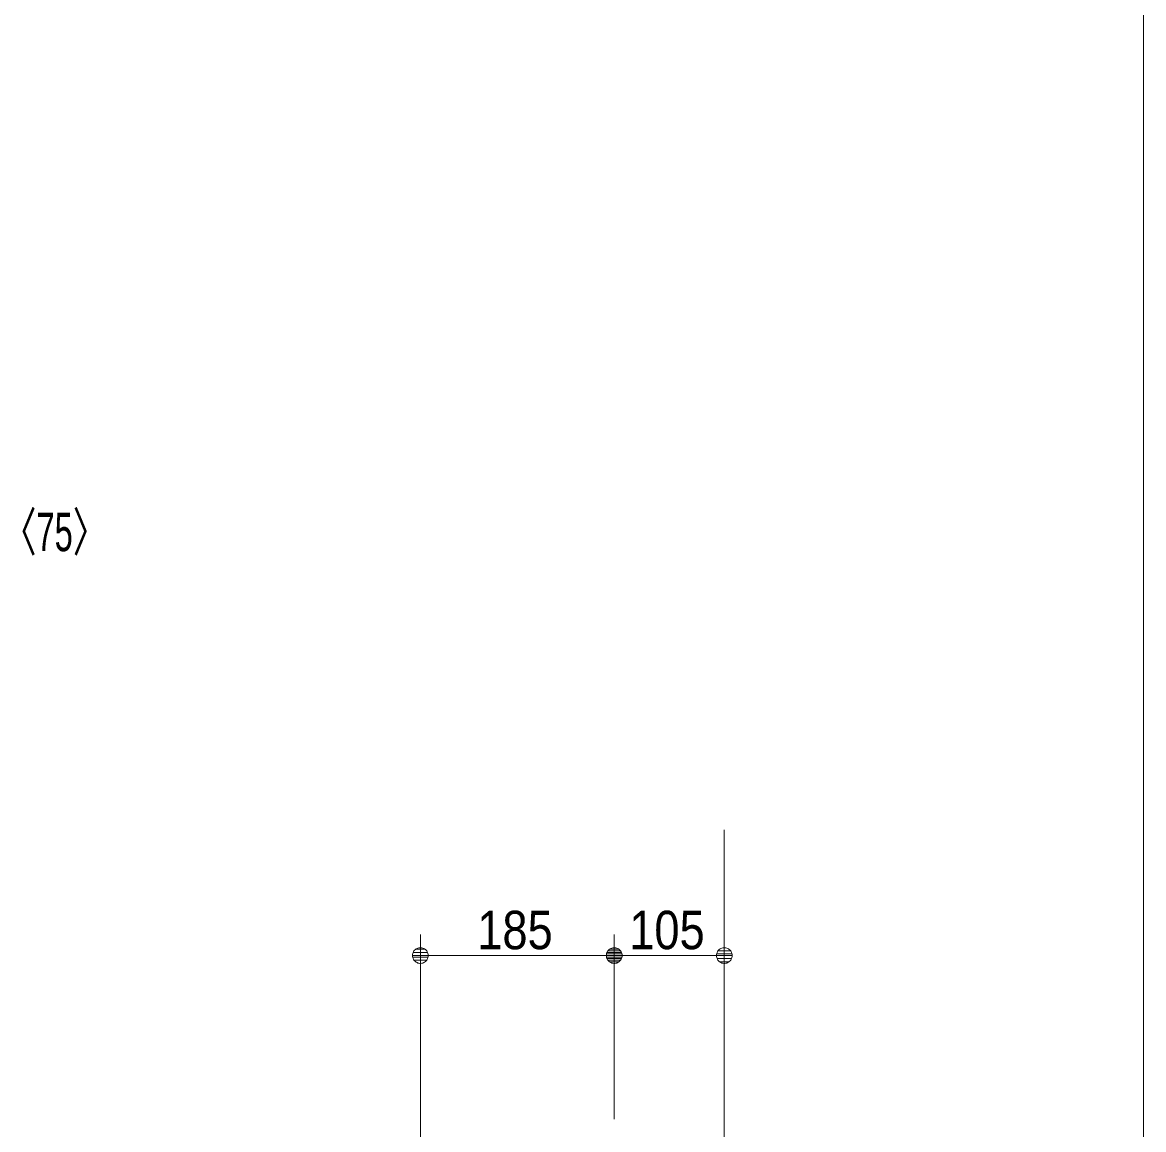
# Model space of a CAD drawing. Units: millimetres, scale not verified. Extents: x -6062 to 6062, y -3045 to 3045.
# Drawn here: x -1387 to -318, y -1056 to 0 of the extents above; entities that cross this region are included whole.
import ezdxf
from ezdxf.enums import TextEntityAlignment as Align

# ---------------------------------------------------------------- set-up
doc = ezdxf.new("R2010")
doc.units = ezdxf.units.MM
doc.header["$LTSCALE"] = 20
doc.linetypes.add('CHAIN1', pattern=[8, 5, -1, 1, -1])
doc.linetypes.add('DASHED1', pattern=[1.8, 1.2, -0.6])
for name, color, linetype, lineweight in [('0-0_1図面枠', 7, 'Continuous', 9), ('0-2_5ボウル・キャビネット', 7, 'Continuous', 9), ('0-3_2寸法-2', 7, 'Continuous', 9), ('0-4_0', 7, 'Continuous', 9), ('0-5_2寸法-1', 7, 'Continuous', 9)]:
    doc.layers.add(name, color=color, linetype=linetype, lineweight=lineweight)
doc.styles.add('ＭＳ Ｐゴシック', font='')
doc.styles.get('ＭＳ Ｐゴシック').set_extended_font_data('MS PGothic')

# ---------------------------------------------------------------- blocks, each defined once
blk = doc.blocks.new('_Dot')
at = {"layer": '0-4_0'}
for p, q in [((-10, 0), (-20, 0)), ((9.78, 2), (-9.78, 2)), ((7.99, 6), (-7.99, 6)), ((9.16, -3.98), (-9.16, -3.98)), ((6, -7.98), (-6, -7.98))]:
    blk.add_line(p, q, dxfattribs=at)
for points in [[(10, 0), (9.92, 1.25), (9.69, 2.49), (9.3, 3.68), (8.76, 4.82), (8.09, 5.88), (7.29, 6.85), (6.37, 7.71), (5.36, 8.44), (4.26, 9.05), (3.09, 9.51), (1.87, 9.82), (0.63, 9.98), (-0.63, 9.98), (-1.87, 9.82), (-3.09, 9.51), (-4.26, 9.05), (-5.36, 8.44), (-6.37, 7.71), (-7.29, 6.85), (-8.09, 5.88), (-8.76, 4.82), (-9.3, 3.68), (-9.69, 2.49), (-9.92, 1.25), (-10, 0), (0, 0)], [(-10, 0), (-9.92, -1.25), (-9.69, -2.49), (-9.3, -3.68), (-8.76, -4.82), (-8.09, -5.88), (-7.29, -6.85), (-6.37, -7.71), (-5.36, -8.44), (-4.26, -9.05), (-3.09, -9.51), (-1.87, -9.82), (-0.63, -9.98), (0.63, -9.98), (1.87, -9.82), (3.09, -9.51), (4.26, -9.05), (5.36, -8.44), (6.37, -7.71), (7.29, -6.85), (8.09, -5.88), (8.76, -4.82), (9.3, -3.68), (9.69, -2.49), (9.92, -1.25), (10, 0), (0, 0)]]:
    blk.add_lwpolyline(points, close=True, dxfattribs=at)
blk = doc.blocks.new('グループ-36')
at = {"layer": '0-2_5ボウル・キャビネット'}
blk.add_line((12020, -27640), (12020, -30740), dxfattribs=at)
at = {"layer": '0-2_5ボウル・キャビネット', "linetype": 'DASHED1'}
for p, q in [((21060, -27600), (21060, -36900)), ((12420, -28980), (13860, -28980)), ((14160, -28980), (19960, -28980)), ((12420, -31680), (13860, -31680)), ((14160, -31680), (19960, -31680)), ((12420, -33840), (16860, -33840)), ((17160, -33840), (19960, -33840)), ((12420, -36540), (16860, -36540)), ((17160, -36540), (19960, -36540)), ((12460, -36900), (21400, -36900)), ((12460, -36900), (12460, -37300))]:
    blk.add_line(p, q, dxfattribs=at)
at = {"layer": '0-2_5ボウル・キャビネット'}
for points in [[(11400, -26600), (21400, -26600), (21400, -27600), (11400, -27600)], [(11420, -27640), (12020, -27640), (12020, -27980), (11420, -27980)], [(12060, -27600), (21400, -27600), (21400, -37300), (12060, -37300)], [(11420, -28260), (12020, -28260), (12020, -28600), (11420, -28600)], [(11420, -28880), (12020, -28880), (12020, -29220), (11420, -29220)], [(11420, -29500), (12020, -29500), (12020, -29840), (11420, -29840)], [(11420, -30120), (12020, -30120), (12020, -30460), (11420, -30460)], [(11420, -30740), (12020, -30740), (12020, -31080), (11420, -31080)], [(11420, -31360), (12020, -31360), (12020, -31700), (11420, -31700)], [(11420, -31980), (12020, -31980), (12020, -32320), (11420, -32320)], [(11420, -32580), (12020, -32580), (12020, -32920), (11420, -32920)], [(11420, -33200), (12020, -33200), (12020, -33540), (11420, -33540)], [(11420, -33820), (12020, -33820), (12020, -34160), (11420, -34160)], [(11420, -34440), (12020, -34440), (12020, -34780), (11420, -34780)], [(11420, -35060), (12020, -35060), (12020, -35400), (11420, -35400)], [(11420, -35680), (12020, -35680), (12020, -36020), (11420, -36020)], [(11420, -36300), (12020, -36300), (12020, -36640), (11420, -36640)], [(11420, -36920), (12020, -36920), (12020, -37260), (11420, -37260)], [(12750, -37300), (13450, -37300), (13450, -40400), (12750, -40400)], [(20450, -37300), (21150, -37300), (21150, -40400), (20450, -40400)]]:
    blk.add_lwpolyline(points, close=True, dxfattribs=at)
for points in [[(12060, -32320), (12020, -32320), (12020, -27640), (12060, -27640)], [(11000, -28040), (12020, -28040), (12020, -28200), (11000, -28200)], [(12060, -32580), (12020, -32580), (12020, -37260), (12060, -37260)], [(11000, -32980), (12020, -32980), (12020, -33140), (11000, -33140)]]:
    blk.add_lwpolyline(points, dxfattribs=at)
at = {"layer": '0-2_5ボウル・キャビネット', "linetype": 'DASHED1'}
for points in [[(12060, -32320), (12420, -32320), (12420, -27640), (12060, -27640)], [(12060, -37260), (12420, -37260), (12420, -32580), (12060, -32580)]]:
    blk.add_lwpolyline(points, dxfattribs=at)
for points in [[(12480, -27600), (12880, -27600), (12880, -28600), (12480, -28600)], [(13860, -28980), (14160, -28980), (14160, -31680), (13860, -31680)], [(19960, -28980), (20260, -28980), (20260, -31680), (19960, -31680)], [(12480, -31860), (12800, -31860), (12800, -33060), (12480, -33060)], [(16860, -33840), (17160, -33840), (17160, -36540), (16860, -36540)], [(19960, -33840), (20260, -33840), (20260, -36540), (19960, -36540)]]:
    blk.add_lwpolyline(points, close=True, dxfattribs=at)
at = {"layer": '0-2_5ボウル・キャビネット'}
for centre in [(10940, -28120), (10940, -33060)]:
    blk.add_circle(centre, 100, dxfattribs=at)
blk = doc.blocks.new('グループ-37')
at = {"layer": '0-2_5ボウル・キャビネット'}
for p, q in [((21400, -40400), (21400, -15400)), ((9400, -40400), (21400, -40400))]:
    blk.add_line(p, q, dxfattribs=at)
at = {"layer": '0-2_5ボウル・キャビネット', "linetype": 'CHAIN1'}
for p, q in [((22400, -28600), (20400, -28600)), ((22400, -36300), (20400, -36300))]:
    blk.add_line(p, q, dxfattribs=at)
at = {"layer": '0-2_5ボウル・キャビネット'}
blk.add_blockref('グループ-36', (0, 0), dxfattribs=at)

msp = doc.modelspace()

# ---------------------------------------------------------------- linework, layer by layer
at = {"layer": '0-0_1図面枠'}
msp.add_line((-317.5, 1750), (-317.5, -2420), dxfattribs=at)
at = {"layer": '0-5_2寸法-1'}
for p, q in [((-1007.5, -1220), (-1007.5, -870)), ((-822.5, -1046), (-822.5, -870)), ((-822.5, -1046), (-822.5, -870)), ((-717.5, -1046), (-717.5, -870)), ((-992.49, -890), (-837.51, -890)), ((-732.51, -890), (-807.49, -890))]:
    msp.add_line(p, q, dxfattribs=at)

# ---------------------------------------------------------------- block references
at = {"layer": '0-2_5ボウル・キャビネット', "xscale": 0.05, "yscale": 0.05}
msp.add_blockref('グループ-37', (-1787.5, 0), dxfattribs=at)
at = {"layer": '0-5_2寸法-1', "xscale": 0.7503418, "yscale": 0.7503418, "rotation": 180}
for p in [(-1007.5, -890), (-822.5, -890)]:
    msp.add_blockref('_Dot', p, dxfattribs=at)
at = {"layer": '0-5_2寸法-1', "xscale": 0.7503418, "yscale": 0.7503418}
for p in [(-822.5, -890), (-717.5, -890)]:
    msp.add_blockref('_Dot', p, dxfattribs=at)

# ---------------------------------------------------------------- texts
at = {"layer": '0-3_2寸法-2', "style": 'ＭＳ Ｐゴシック', "width": 0.65}
msp.add_text('〈75〉', height=36.66, dxfattribs=at).set_placement((-1406.26, -515.31), align=Align.BOTTOM_LEFT)
at = {"layer": '0-5_2寸法-1', "style": 'ＭＳ Ｐゴシック', "width": 0.9}
for s, p in [('185', (-953.22, -894.96)), ('105', (-808.22, -894.96))]:
    msp.add_text(s, height=36.66, dxfattribs=at).set_placement(p, align=Align.BOTTOM_LEFT)

doc.saveas('drawing.dxf')
